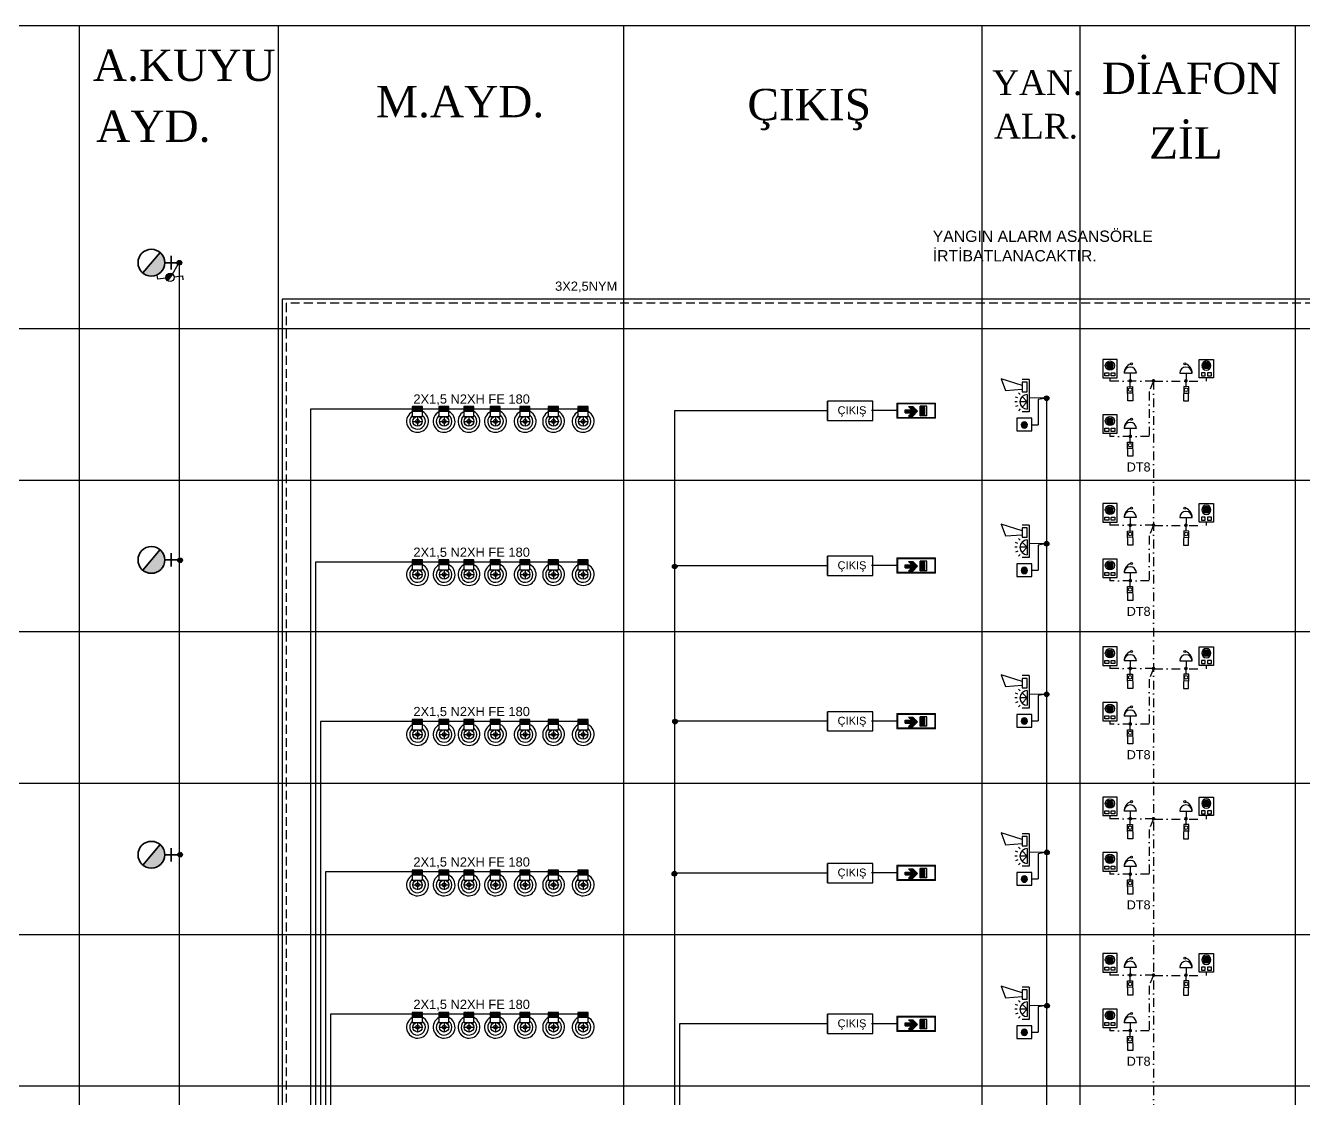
# Model space of a CAD drawing. Header units: millimetres. Extents: x 3395 to 31170, y 2853 to 7104.
# Drawn here: x 21817 to 23664, y 5553 to 7104 of the extents above; entities that cross this region are included whole.
import ezdxf

# ---------------------------------------------------------------- set-up
doc = ezdxf.new("R2010")
doc.units = ezdxf.units.MM
for name, pattern in [('CONTINOUS', [0]), ('DASHDOT', [25.4, 12.7, -6.35, 0, -6.35]), ('DASHED', [19.05, 12.7, -6.35])]:
    doc.linetypes.add(name, pattern=pattern)
for name, color, linetype, lineweight in [('A-FR-DIRECTION', 2, 'Continuous', 30), ('deha_elk armatür', 51, 'Continuous', 35), ('e_cable_cctv', 3, 'CONTINOUS', 30), ('elk035', 3, 'Continuous', 30), ('KAPI', 253, 'Continuous', 20), ('KDmuh-1', 50, 'Continuous', 30)]:
    doc.layers.add(name, color=color, linetype=linetype, lineweight=lineweight)
for name, color, linetype in [('AYD', 10, 'Continuous'), ('Buat', 3, 'Continuous'), ('Diyafon.Zil', 41, 'DASHDOT'), ('Elektrik T.', 4, 'Continuous'), ('IŞIK', 4, 'Continuous'), ('NORMAL', 70, 'Continuous'), ('SEMBOLLER', 7, 'Continuous'), ('topraklama', 3, 'DASHED'), ('Yan.Korna', 95, 'Continuous'), ('YazılarY.', 7, 'Continuous'), ('ÇıkışTabela', 3, 'Continuous')]:
    doc.layers.add(name, color=color, linetype=linetype)
doc.layers.add('Tablo', color=7, linetype='Continuous', true_color=0xff7f7f)
doc.styles.add('MEKAN', font='times.ttf')
doc.styles.add('TXTX', font='arial.ttf')

# ---------------------------------------------------------------- blocks, each defined once
blk = doc.blocks.new('KAAC')
at = {"layer": 'SEMBOLLER', "color": 9}
for p, q in [((-0.078, 0.322), (0.078, 0.322)), ((-0.071, 0.338), (0.071, 0.338)), ((-0.059, 0.354), (0.059, 0.354)), ((-0.039, 0.37), (0.039, 0.37)), ((-0.081, 0.306), (0.081, 0.306)), ((-0.081, 0.29), (0.081, 0.29)), ((-0.078, 0.274), (0.078, 0.274)), ((-0.071, 0.258), (0.071, 0.258)), ((-0.059, 0.242), (0.059, 0.242)), ((-0.039, 0.226), (0.039, 0.226))]:
    blk.add_line(p, q, dxfattribs=at)
at = {"layer": 'SEMBOLLER', "color": 4}
blk.add_lwpolyline([(-0.175, 0.45), (-0.175, 0), (0.175, 0), (0.175, 0.45)], close=True, dxfattribs=at)
at = {"layer": 'SEMBOLLER', "color": 3}
for points in [[(-0.123, 0.045), (-0.123, 0.12), (-0.028, 0.12), (-0.028, 0.045)], [(0.028, 0.045), (0.028, 0.12), (0.123, 0.12), (0.123, 0.045)]]:
    blk.add_lwpolyline(points, close=True, dxfattribs=at)
at = {"layer": 'SEMBOLLER', "color": 2}
blk.add_circle((0, 0.298), 0.112, dxfattribs=at)
at = {"layer": 'SEMBOLLER', "color": 9}
for start, end in [(150.6713, 162.9089), (118.155, 136.7056), (43.2944, 61.845), (17.0911, 29.3287), (174.3781, 185.6219), (197.0911, 209.3287), (223.2944, 241.845), (298.155, 316.7056), (330.6713, 342.9089), (354.3781, 5.6219)]:
    blk.add_arc((0, 0.298), 0.0817, start, end, dxfattribs=at)
blk = doc.blocks.new('ISIKLIALARMSIRENI')
for p, q in [((0, -322), (0, 322)), ((0, 322), (139, 322)), ((40, -26), (40, 268)), ((183, 263), (217, 298)), ((40, 121), (144, 225)), ((40, 121), (144, 17)), ((40, 121), (187, 121)), ((226, 198), (271, 216)), ((226, 44), (271, 25)), ((242, 121), (290, 121)), ((144, -80), (40, -80)), ((40, -80), (40, -268)), ((144, -268), (144, -80)), ((472, -105), (144, -130)), ((144, -206), (558, -340)), ((183, -22), (217, -56)), ((558, -340), (472, -105)), ((0, -322), (139, -322)), ((40, -268), (144, -268))]:
    blk.add_line(p, q)
blk.add_arc((40, 121), 147, 270, 90)
blk = doc.blocks.new('B')
at = {"layer": 'elk035'}
blk.add_hatch(color=256, dxfattribs=at).paths.add_polyline_path([(2.5, 0, 1), (-2.5, 0, 1)])
blk.add_circle((0, 0), 2.5, dxfattribs=at)
blk = doc.blocks.new('E-25')
at = {"layer": 'deha_elk armatür', "lineweight": 35}
blk.add_hatch(color=256, dxfattribs=at).paths.add_polyline_path([(-12.3, -10.3, 0.700134), (16, 0, 0.176378), (12.3, 10.3)])
for p, q in [((12.3, 10.3), (-12.3, -10.3)), ((8, -23.7), (-8, -23.7)), ((0, -16), (0, -33.3)), ((0, -23.7), (8, -23.7))]:
    blk.add_line(p, q, dxfattribs=at)
blk.add_circle((0, 0), 16, dxfattribs=at)
blk = doc.blocks.new('B2')
at = {"layer": 'KDmuh-1'}
blk.add_hatch(color=256, dxfattribs=at).paths.add_polyline_path([(-5, 0, 1), (5, 0, 1)])
blk.add_circle((0, 0), 5, dxfattribs=at)
blk = doc.blocks.new('*U29')
blk.add_hatch(color=256).paths.add_polyline_path([(0, 5, 0.414214), (-5, 0, 0.414214), (0, -5)])
at = {"color": 1}
blk.add_line((0, 5), (-1.9, 18.5), dxfattribs=at)
for p, q in [((0, 5), (0, -5)), ((3.5, 3.5), (10.6, 10.6)), ((10.6, 10.6), (14.1, 7.1)), ((-10.6, -10.6), (-14.1, -7.1)), ((-3.5, -3.6), (-10.6, -10.6))]:
    blk.add_line(p, q)
blk.add_circle((0, 0), 5)
blk = doc.blocks.new('YÖNLENDİRME-10')
at = {"layer": 'A-FR-DIRECTION'}
blk.add_hatch(color=255, dxfattribs=at).paths.add_polyline_path([(75379.7, 29900.3), (75369.7, 29910.4), (75380, 29920.6), (75389.1, 29920.6), (75381.9, 29913.5), (75395.7, 29913.5), (75395.7, 29907.3), (75381.7, 29907.3), (75388.7, 29900.3)])
at = {"layer": 'e_cable_cctv'}
h = blk.add_hatch(color=0, dxfattribs=at)
h.dxf.hatch_style = 1
h.paths.add_polyline_path([(75364.1, 29919.9), (75353.7, 29917.6), (75353.7, 29902.1), (75364.1, 29899.6)])
at = {"layer": 'A-FR-DIRECTION', "color": 255, "lineweight": 0}
for p, q in [((75331.1, 29892.7), (75331.1, 29925.2)), ((75331.1, 29925.2), (75413.8, 29925.2)), ((75333, 29894.6), (75333, 29923.3)), ((75333, 29923.3), (75411.9, 29923.3)), ((75411.9, 29923.3), (75411.9, 29894.6)), ((75413.8, 29925.2), (75413.8, 29892.7)), ((75413.8, 29892.7), (75331.1, 29892.7)), ((75411.9, 29894.6), (75333, 29894.6))]:
    blk.add_line(p, q, dxfattribs=at)
at = {"layer": 'A-FR-DIRECTION', "color": 255}
for p, q in [((75349.6, 29919.9), (75349.6, 29899.6)), ((75349.6, 29919.9), (75364.1, 29919.9)), ((75364.1, 29919.9), (75364.1, 29899.6)), ((75364.1, 29919.9), (75364.1, 29899.6)), ((75369.7, 29910.4), (75380, 29920.6)), ((75389.1, 29920.6), (75380, 29920.6)), ((75381.9, 29913.5), (75389.1, 29920.6)), ((75395.7, 29913.5), (75381.9, 29913.5)), ((75395.7, 29913.5), (75395.7, 29907.3)), ((75349.6, 29899.6), (75364.1, 29899.6)), ((75379.7, 29900.3), (75369.7, 29910.4)), ((75388.7, 29900.3), (75379.7, 29900.3)), ((75395.7, 29907.3), (75381.7, 29907.3)), ((75388.7, 29900.3), (75381.7, 29907.3))]:
    blk.add_line(p, q, dxfattribs=at)
blk.add_lwpolyline([(75364.1, 29919.9), (75353.7, 29917.6), (75353.7, 29902.1), (75364.1, 29899.6)], dxfattribs=at)

msp = doc.modelspace()

# ---------------------------------------------------------------- hatches: boundary and pattern name
at = {"layer": 'YazılarY.'}
for points in [[(22390.5, 6553.1), (22390.5, 6545.8), (22375.9, 6545.8), (22375.9, 6553.1)], [(22428.8, 6553.1), (22428.8, 6545.8), (22414.3, 6545.8), (22414.3, 6553.1)], [(22464.8, 6553.1), (22464.8, 6545.8), (22450.3, 6545.8), (22450.3, 6553.1)], [(22503.2, 6553.1), (22503.2, 6545.8), (22488.7, 6545.8), (22488.7, 6553.1)], [(22546.1, 6553.1), (22546.1, 6545.8), (22531.5, 6545.8), (22531.5, 6553.1)], [(22587.1, 6553.1), (22587.1, 6545.8), (22572.6, 6545.8), (22572.6, 6553.1)], [(22630, 6553.1), (22630, 6545.8), (22615.4, 6545.8), (22615.4, 6553.1)], [(22390.5, 6331.7), (22390.5, 6324.4), (22375.9, 6324.4), (22375.9, 6331.7)], [(22428.8, 6331.7), (22428.8, 6324.4), (22414.3, 6324.4), (22414.3, 6331.7)], [(22464.8, 6331.7), (22464.8, 6324.4), (22450.3, 6324.4), (22450.3, 6331.7)], [(22503.2, 6331.7), (22503.2, 6324.4), (22488.7, 6324.4), (22488.7, 6331.7)], [(22546.1, 6331.7), (22546.1, 6324.4), (22531.5, 6324.4), (22531.5, 6331.7)], [(22587.1, 6331.7), (22587.1, 6324.4), (22572.6, 6324.4), (22572.6, 6331.7)], [(22630, 6331.7), (22630, 6324.4), (22615.4, 6324.4), (22615.4, 6331.7)], [(22390.5, 6100.5), (22390.5, 6093.3), (22375.9, 6093.3), (22375.9, 6100.5)], [(22428.8, 6100.5), (22428.8, 6093.3), (22414.3, 6093.3), (22414.3, 6100.5)], [(22464.8, 6100.5), (22464.8, 6093.3), (22450.3, 6093.3), (22450.3, 6100.5)], [(22503.2, 6100.5), (22503.2, 6093.3), (22488.7, 6093.3), (22488.7, 6100.5)], [(22546.1, 6100.5), (22546.1, 6093.3), (22531.5, 6093.3), (22531.5, 6100.5)], [(22587.1, 6100.5), (22587.1, 6093.3), (22572.6, 6093.3), (22572.6, 6100.5)], [(22630, 6100.5), (22630, 6093.3), (22615.4, 6093.3), (22615.4, 6100.5)], [(22390.5, 5883), (22390.5, 5875.8), (22375.9, 5875.8), (22375.9, 5883)], [(22428.8, 5883), (22428.8, 5875.8), (22414.3, 5875.8), (22414.3, 5883)], [(22464.8, 5883), (22464.8, 5875.8), (22450.3, 5875.8), (22450.3, 5883)], [(22503.2, 5883), (22503.2, 5875.8), (22488.7, 5875.8), (22488.7, 5883)], [(22546.1, 5883), (22546.1, 5875.8), (22531.5, 5875.8), (22531.5, 5883)], [(22587.1, 5883), (22587.1, 5875.8), (22572.6, 5875.8), (22572.6, 5883)], [(22630, 5883), (22630, 5875.8), (22615.4, 5875.8), (22615.4, 5883)], [(22390.5, 5677.2), (22390.5, 5669.9), (22375.9, 5669.9), (22375.9, 5677.2)], [(22428.8, 5677.2), (22428.8, 5669.9), (22414.3, 5669.9), (22414.3, 5677.2)], [(22464.8, 5677.2), (22464.8, 5669.9), (22450.3, 5669.9), (22450.3, 5677.2)], [(22503.2, 5677.2), (22503.2, 5669.9), (22488.7, 5669.9), (22488.7, 5677.2)], [(22546.1, 5677.2), (22546.1, 5669.9), (22531.5, 5669.9), (22531.5, 5677.2)], [(22587.1, 5677.2), (22587.1, 5669.9), (22572.6, 5669.9), (22572.6, 5677.2)], [(22630, 5677.2), (22630, 5669.9), (22615.4, 5669.9), (22615.4, 5677.2)]]:
    msp.add_hatch(color=3, dxfattribs=at).paths.add_polyline_path(points)

# ---------------------------------------------------------------- linework, layer by layer
at = {"layer": 'Diyafon.Zil', "linetype": 'ByBlock'}
for p, q in [((23423, 6601.4), (23405.2, 6601.4)), ((23485.7, 6601.4), (23503.5, 6601.4)), ((23423, 6521.2), (23405.2, 6521.2)), ((23423, 6392.7), (23405.2, 6392.7)), ((23485.7, 6392.7), (23503.5, 6392.7)), ((23423, 6312.6), (23405.2, 6312.6)), ((23423, 6185.5), (23405.2, 6185.5)), ((23485.7, 6185.5), (23503.5, 6185.5)), ((23423, 6105.4), (23405.2, 6105.4)), ((23423, 5968.4), (23405.2, 5968.4)), ((23485.7, 5968.4), (23503.5, 5968.4)), ((23423, 5888.2), (23405.2, 5888.2)), ((23423, 5742.3), (23405.2, 5742.3)), ((23485.7, 5742.3), (23503.5, 5742.3)), ((23423, 5662.1), (23405.2, 5662.1))]:
    msp.add_line(p, q, dxfattribs=at)
at = {"layer": 'Diyafon.Zil', "ltscale": 4.5}
for p, q in [((23413.7, 6601.8), (23413.7, 6593)), ((23495, 6601.8), (23495, 6593)), ((23413.7, 6521.6), (23413.7, 6512.8)), ((23413.7, 6393.1), (23413.7, 6384.4)), ((23495, 6393.1), (23495, 6384.4)), ((23413.7, 6313), (23413.7, 6304.2)), ((23413.7, 6185.9), (23413.7, 6177.2)), ((23495, 6185.9), (23495, 6177.2)), ((23413.7, 6105.8), (23413.7, 6097)), ((23413.7, 5968.8), (23413.7, 5960)), ((23495, 5968.8), (23495, 5960)), ((23413.7, 5888.6), (23413.7, 5879.8)), ((23413.7, 5742.7), (23413.7, 5733.9)), ((23495, 5742.7), (23495, 5733.9)), ((23413.7, 5662.5), (23413.7, 5653.7))]:
    msp.add_line(p, q, dxfattribs=at)
at = {"layer": 'Diyafon.Zil'}
for p, q in [((23384.7, 6594.8), (23384.7, 6590)), ((23448.3, 6590), (23384.7, 6590)), ((23447.6, 6590.3), (23441.6, 6574.8)), ((23447.6, 6590.3), (23447.7, 3442.8)), ((23448.2, 6589.8), (23524, 6589.8)), ((23524, 6594.8), (23524, 6589.8)), ((23441.6, 6574.8), (23441.6, 6509.9)), ((23384.7, 6514.7), (23384.7, 6509.9)), ((23441.6, 6509.9), (23384.7, 6509.9)), ((23384.7, 6386.2), (23384.7, 6381.4)), ((23448.3, 6381.4), (23384.7, 6381.4)), ((23447.6, 6381.6), (23441.6, 6366.2)), ((23448.2, 6381.1), (23524, 6381.1)), ((23524, 6386.2), (23524, 6381.1)), ((23441.6, 6366.2), (23441.6, 6301.3)), ((23384.7, 6306.1), (23384.7, 6301.3)), ((23441.6, 6301.3), (23384.7, 6301.3)), ((23384.7, 6179), (23384.7, 6174.2)), ((23448.3, 6174.2), (23384.7, 6174.2)), ((23447.6, 6174.4), (23441.6, 6159)), ((23448.2, 6173.9), (23524, 6173.9)), ((23524, 6179), (23524, 6173.9)), ((23441.6, 6159), (23441.6, 6094.1)), ((23384.7, 6098.9), (23384.7, 6094.1)), ((23441.6, 6094.1), (23384.7, 6094.1)), ((23384.7, 5961.9), (23384.7, 5957)), ((23448.3, 5957), (23384.7, 5957)), ((23447.6, 5957.3), (23441.6, 5941.9)), ((23448.2, 5956.8), (23524, 5956.8)), ((23524, 5961.9), (23524, 5956.8)), ((23441.6, 5941.9), (23441.6, 5876.9)), ((23384.7, 5881.7), (23384.7, 5876.9)), ((23441.6, 5876.9), (23384.7, 5876.9)), ((23384.7, 5735.8), (23384.7, 5730.9)), ((23448.3, 5730.9), (23384.7, 5730.9)), ((23447.6, 5731.2), (23441.6, 5715.8)), ((23448.2, 5730.7), (23524, 5730.7)), ((23524, 5735.8), (23524, 5730.7)), ((23441.6, 5715.8), (23441.6, 5650.8)), ((23384.7, 5655.6), (23384.7, 5650.8)), ((23441.6, 5650.8), (23384.7, 5650.8))]:
    msp.add_line(p, q, dxfattribs=at)
at = {"layer": 'Diyafon.Zil', "ltscale": 4.5}
for points in [[(23413.9, 6581.5), (23413.9, 6589)], [(23494.8, 6581.5), (23494.8, 6589)], [(23413.9, 6501.4), (23413.9, 6508.8)], [(23413.9, 6372.9), (23413.9, 6380.3)], [(23494.8, 6372.9), (23494.8, 6380.3)], [(23413.9, 6292.7), (23413.9, 6300.2)], [(23413.9, 6165.7), (23413.9, 6173.1)], [(23494.8, 6165.7), (23494.8, 6173.1)], [(23413.9, 6085.5), (23413.9, 6093)], [(23413.9, 5948.5), (23413.9, 5956)], [(23494.8, 5948.5), (23494.8, 5956)], [(23413.9, 5868.4), (23413.9, 5875.8)], [(23413.9, 5722.4), (23413.9, 5729.9)], [(23494.8, 5722.4), (23494.8, 5729.9)], [(23413.9, 5642.3), (23413.9, 5649.7)]]:
    msp.add_lwpolyline(points, dxfattribs=at)
at = {"layer": 'Diyafon.Zil', "linetype": 'ByBlock'}
for centre in [(23415.7, 6614.9), (23493, 6614.9), (23415.7, 6534.7), (23415.7, 6406.2), (23493, 6406.2), (23415.7, 6326.1), (23415.7, 6199), (23493, 6199), (23415.7, 6118.9), (23415.7, 5981.9), (23493, 5981.9), (23415.7, 5901.7), (23415.7, 5755.8), (23493, 5755.8), (23415.7, 5675.6)]:
    msp.add_circle(centre, 1.48, dxfattribs=at)
for centre, radius, start, end in [((23419.8, 6601.4), 14.6, 112.6505, 180), ((23488.9, 6601.4), 14.6, 0, 67.3495), ((23414.1, 6601.4), 8.88, 0, 180), ((23494.6, 6601.4), 8.88, 0, 180), ((23419.8, 6521.2), 14.6, 112.6505, 180), ((23414.1, 6521.2), 8.88, 0, 180), ((23419.8, 6392.7), 14.6, 112.6505, 180), ((23414.1, 6392.7), 8.88, 0, 180), ((23494.6, 6392.7), 8.88, 0, 180), ((23488.9, 6392.7), 14.6, 0, 67.3495), ((23419.8, 6312.6), 14.6, 112.6505, 180), ((23414.1, 6312.6), 8.88, 0, 180), ((23419.8, 6185.5), 14.6, 112.6505, 180), ((23414.1, 6185.5), 8.88, 0, 180), ((23494.6, 6185.5), 8.88, 0, 180), ((23488.9, 6185.5), 14.6, 0, 67.3495), ((23419.8, 6105.4), 14.6, 112.6505, 180), ((23414.1, 6105.4), 8.88, 0, 180), ((23419.8, 5968.4), 14.6, 112.6505, 180), ((23414.1, 5968.4), 8.88, 0, 180), ((23494.6, 5968.4), 8.88, 0, 180), ((23488.9, 5968.4), 14.6, 0, 67.3495), ((23419.8, 5888.2), 14.6, 112.6505, 180), ((23414.1, 5888.2), 8.88, 0, 180), ((23419.8, 5742.3), 14.6, 112.6505, 180), ((23414.1, 5742.3), 8.88, 0, 180), ((23494.6, 5742.3), 8.88, 0, 180), ((23488.9, 5742.3), 14.6, 0, 67.3495), ((23419.8, 5662.1), 14.6, 112.6505, 180), ((23414.1, 5662.1), 8.88, 0, 180)]:
    msp.add_arc(centre, radius, start, end, dxfattribs=at)
at = {"layer": 'Elektrik T.', "color": 1}
msp.add_line((22039, 6761.1), (22039, 3226.2), dxfattribs=at)
at = {"layer": 'Elektrik T.', "color": 2}
for p, q in [((22228.7, 6549.5), (22228.7, 3751.3)), ((22622, 6549.5), (22228.7, 6549.5)), ((22236, 6328.1), (22236, 3732.4)), ((22622, 6328.1), (22236, 6328.1)), ((22243.3, 6097.8), (22243.3, 3712)), ((22622, 6097.8), (22243.3, 6097.8)), ((22250.5, 5880.3), (22250.5, 3688.6)), ((22622, 5880.3), (22250.5, 5880.3)), ((22257.8, 5674.5), (22257.8, 3667)), ((22622, 5674.5), (22257.8, 5674.5))]:
    msp.add_line(p, q, dxfattribs=at)
at = {"layer": 'Elektrik T.'}
for points in [[(22187.6, 6708.5), (22187.6, 3773.7), (22150.2, 3773.7)], [(23870.3, 6708.5), (22187.6, 6708.5)]]:
    msp.add_lwpolyline(points, dxfattribs=at)
at = {"layer": 'IŞIK', "const_width": 2.55}
for points in [[(23415.4, 6590.3, -1), (23412.7, 6590.3, -1)], [(23448.9, 6590.3, -1), (23446.3, 6590.3, -1)], [(23493.3, 6590.3, 1), (23495.9, 6590.3, 1)], [(23415.4, 6510.1, -1), (23412.7, 6510.1, -1)], [(23415.4, 6381.6, -1), (23412.7, 6381.6, -1)], [(23448.9, 6381.6, -1), (23446.3, 6381.6, -1)], [(23493.3, 6381.6, 1), (23495.9, 6381.6, 1)], [(23415.4, 6301.5, -1), (23412.7, 6301.5, -1)], [(23415.4, 6174.5, -1), (23412.7, 6174.5, -1)], [(23448.9, 6174.4, -1), (23446.3, 6174.4, -1)], [(23493.3, 6174.5, 1), (23495.9, 6174.5, 1)], [(23415.4, 6094.3, -1), (23412.7, 6094.3, -1)], [(23415.4, 5957.3, -1), (23412.7, 5957.3, -1)], [(23448.9, 5957.3, -1), (23446.3, 5957.3, -1)], [(23493.3, 5957.3, 1), (23495.9, 5957.3, 1)], [(23415.4, 5877.1, -1), (23412.7, 5877.1, -1)], [(23415.4, 5731.2, -1), (23412.7, 5731.2, -1)], [(23448.9, 5731.2, -1), (23446.3, 5731.2, -1)], [(23493.3, 5731.2, 1), (23495.9, 5731.2, 1)], [(23415.4, 5651, -1), (23412.7, 5651, -1)]]:
    msp.add_lwpolyline(points, format="xyb", close=True, dxfattribs=at)
at = {"layer": 'SEMBOLLER', "color": 4, "linetype": 'Continuous'}
for p, q in [((23410, 6581.8), (23417.4, 6581.9)), ((23410.4, 6561.3), (23410, 6581.8)), ((23417.4, 6581.9), (23417.8, 6561.4)), ((23491.3, 6581.9), (23490.9, 6561.4)), ((23498.7, 6581.8), (23491.3, 6581.9)), ((23498.3, 6561.3), (23498.7, 6581.8)), ((23417.6, 6572.7), (23410.2, 6572.6)), ((23417.8, 6561.4), (23410.4, 6561.3)), ((23490.9, 6561.4), (23498.3, 6561.3)), ((23491.1, 6572.7), (23498.5, 6572.6)), ((23410, 6501.7), (23417.4, 6501.8)), ((23410.4, 6481.2), (23410, 6501.7)), ((23417.6, 6492.6), (23410.2, 6492.4)), ((23417.4, 6501.8), (23417.8, 6481.3)), ((23417.8, 6481.3), (23410.4, 6481.2)), ((23410, 6373.2), (23417.4, 6373.3)), ((23410.4, 6352.7), (23410, 6373.2)), ((23417.6, 6364.1), (23410.2, 6363.9)), ((23417.4, 6373.3), (23417.8, 6352.8)), ((23491.3, 6373.3), (23490.9, 6352.8)), ((23491.1, 6364.1), (23498.5, 6363.9)), ((23498.7, 6373.2), (23491.3, 6373.3)), ((23498.3, 6352.7), (23498.7, 6373.2)), ((23417.8, 6352.8), (23410.4, 6352.7)), ((23490.9, 6352.8), (23498.3, 6352.7)), ((23410, 6293.1), (23417.4, 6293.2)), ((23410.4, 6272.5), (23410, 6293.1)), ((23417.6, 6283.9), (23410.2, 6283.8)), ((23417.4, 6293.2), (23417.8, 6272.7)), ((23417.8, 6272.7), (23410.4, 6272.5)), ((23410, 6166), (23417.4, 6166.1)), ((23410.4, 6145.5), (23410, 6166)), ((23417.6, 6156.9), (23410.2, 6156.8)), ((23417.4, 6166.1), (23417.8, 6145.6)), ((23491.3, 6166.1), (23490.9, 6145.6)), ((23491.1, 6156.9), (23498.5, 6156.8)), ((23498.7, 6166), (23491.3, 6166.1)), ((23498.3, 6145.5), (23498.7, 6166)), ((23417.8, 6145.6), (23410.4, 6145.5)), ((23490.9, 6145.6), (23498.3, 6145.5)), ((23410, 6085.9), (23417.4, 6086)), ((23410.4, 6065.3), (23410, 6085.9)), ((23417.4, 6086), (23417.8, 6065.5)), ((23417.6, 6076.7), (23410.2, 6076.6)), ((23417.8, 6065.5), (23410.4, 6065.3)), ((23410, 5948.8), (23417.4, 5948.9)), ((23410.4, 5928.3), (23410, 5948.8)), ((23417.6, 5939.7), (23410.2, 5939.6)), ((23417.4, 5948.9), (23417.8, 5928.4)), ((23491.3, 5948.9), (23490.9, 5928.4)), ((23491.1, 5939.7), (23498.5, 5939.6)), ((23498.7, 5948.8), (23491.3, 5948.9)), ((23498.3, 5928.3), (23498.7, 5948.8)), ((23417.8, 5928.4), (23410.4, 5928.3)), ((23490.9, 5928.4), (23498.3, 5928.3)), ((23410, 5868.7), (23417.4, 5868.8)), ((23410.4, 5848.2), (23410, 5868.7)), ((23417.6, 5859.6), (23410.2, 5859.4)), ((23417.4, 5868.8), (23417.8, 5848.3)), ((23417.8, 5848.3), (23410.4, 5848.2)), ((23410, 5722.7), (23417.4, 5722.9)), ((23410.4, 5702.2), (23410, 5722.7)), ((23417.6, 5713.6), (23410.2, 5713.5)), ((23417.4, 5722.9), (23417.8, 5702.3)), ((23491.3, 5722.9), (23490.9, 5702.3)), ((23491.1, 5713.6), (23498.5, 5713.5)), ((23498.7, 5722.7), (23491.3, 5722.9)), ((23498.3, 5702.2), (23498.7, 5722.7)), ((23417.8, 5702.3), (23410.4, 5702.2)), ((23490.9, 5702.3), (23498.3, 5702.2)), ((23410, 5642.6), (23417.4, 5642.7)), ((23410.4, 5622.1), (23410, 5642.6)), ((23417.4, 5642.7), (23417.8, 5622.2)), ((23417.6, 5633.5), (23410.2, 5633.3)), ((23417.8, 5622.2), (23410.4, 5622.1))]:
    msp.add_line(p, q, dxfattribs=at)
for centre in [(23413.8, 6577.4), (23494.9, 6577.4), (23413.8, 6497.3), (23413.8, 6368.8), (23494.9, 6368.8), (23413.8, 6288.6), (23413.8, 6161.6), (23494.9, 6161.6), (23413.8, 6081.4), (23413.8, 5944.4), (23494.9, 5944.4), (23413.8, 5864.3), (23413.8, 5718.3), (23494.9, 5718.3), (23413.8, 5638.2)]:
    msp.add_circle(centre, 2.59, dxfattribs=at)
at = {"layer": 'Tablo', "linetype": 'ByBlock'}
for p, q in [((17488.7, 7103.9), (25631.8, 7103.9)), ((21894.3, 7103.9), (21894.3, 3979.8)), ((22182.2, 7103.9), (22182.2, 3979.8)), ((23652.7, 7103.9), (23652.7, 3979.2)), ((17488.7, 6665.9), (25631.8, 6665.9)), ((17488.7, 6446.9), (25631.8, 6446.9)), ((17488.7, 6227.9), (25631.8, 6227.9)), ((17488.7, 6008.9), (25631.8, 6008.9)), ((17488.7, 5789.9), (25631.8, 5789.9)), ((17488.7, 5570.9), (25631.8, 5570.9))]:
    msp.add_line(p, q, dxfattribs=at)
at = {"layer": 'Tablo', "color": 11, "true_color": 0xff8088}
for points in [[(22681.3, 7103.9), (22681.3, 3979.8)], [(23200.1, 3979.8), (23200.1, 7103.9)], [(23341.5, 3979.8), (23341.5, 7103.9)]]:
    msp.add_lwpolyline(points, dxfattribs=at)
at = {"layer": 'topraklama', "linetype": 'DASHED', "lineweight": 25}
for points in [[(22193.7, 6702.5), (22193.7, 3766.5), (22150.2, 3766.5)], [(23870.3, 6702.5), (22193.7, 6702.5)]]:
    msp.add_lwpolyline(points, dxfattribs=at)
at = {"layer": 'Yan.Korna', "color": 95}
for p, q in [((23267.6, 6566), (23293.1, 6565.5)), ((23293.1, 6565.3), (23280.9, 6563.2)), ((23280.9, 6563.2), (23280.9, 6526.9)), ((23293.1, 6568.6), (23293.1, 3480.2)), ((23271.7, 6526.9), (23280.9, 6526.9)), ((23267.6, 6355.6), (23293.1, 6355.2)), ((23293.1, 6355), (23280.9, 6352.9)), ((23280.9, 6352.9), (23280.9, 6316.6)), ((23271.7, 6316.6), (23280.9, 6316.6)), ((23267.6, 6138), (23293.1, 6137.5)), ((23293.1, 6137.3), (23280.9, 6135.2)), ((23280.9, 6135.2), (23280.9, 6098.9)), ((23271.7, 6098.9), (23280.9, 6098.9)), ((23267.6, 5909.4), (23293.1, 5908.9)), ((23293.1, 5908.7), (23280.9, 5906.7)), ((23280.9, 5906.7), (23280.9, 5870.4)), ((23271.7, 5870.4), (23280.9, 5870.4)), ((23267.6, 5687.8), (23293.1, 5687.4)), ((23293.1, 5687.2), (23280.9, 5685.1)), ((23280.9, 5685.1), (23280.9, 5648.8)), ((23271.7, 5648.8), (23280.9, 5648.8))]:
    msp.add_line(p, q, dxfattribs=at)
at = {"layer": 'YazılarY.', "color": 3}
for p, q in [((22375.9, 6553.1), (22375.9, 6538.6)), ((22390.5, 6553.1), (22375.9, 6553.1)), ((22390.5, 6545.8), (22375.9, 6545.8)), ((22390.5, 6538.6), (22390.5, 6553.1)), ((22414.3, 6553.1), (22414.3, 6538.6)), ((22428.8, 6553.1), (22414.3, 6553.1)), ((22428.8, 6545.8), (22414.3, 6545.8)), ((22428.8, 6538.6), (22428.8, 6553.1)), ((22450.3, 6553.1), (22450.3, 6538.6)), ((22464.8, 6553.1), (22450.3, 6553.1)), ((22464.8, 6545.8), (22450.3, 6545.8)), ((22464.8, 6538.6), (22464.8, 6553.1)), ((22488.7, 6553.1), (22488.7, 6538.6)), ((22503.2, 6553.1), (22488.7, 6553.1)), ((22503.2, 6545.8), (22488.7, 6545.8)), ((22503.2, 6538.6), (22503.2, 6553.1)), ((22531.5, 6553.1), (22531.5, 6538.6)), ((22546.1, 6553.1), (22531.5, 6553.1)), ((22546.1, 6545.8), (22531.5, 6545.8)), ((22546.1, 6538.6), (22546.1, 6553.1)), ((22572.6, 6553.1), (22572.6, 6538.6)), ((22587.1, 6553.1), (22572.6, 6553.1)), ((22587.1, 6545.8), (22572.6, 6545.8)), ((22587.1, 6538.6), (22587.1, 6553.1)), ((22615.4, 6553.1), (22615.4, 6538.6)), ((22630, 6553.1), (22615.4, 6553.1)), ((22630, 6545.8), (22615.4, 6545.8)), ((22630, 6538.6), (22630, 6553.1)), ((22375.9, 6538.6), (22390.5, 6538.6)), ((22376.6, 6531.7), (22390.4, 6531.7)), ((22383.5, 6538.5), (22383.5, 6524.8)), ((22414.3, 6538.6), (22428.8, 6538.6)), ((22415, 6531.7), (22428.8, 6531.7)), ((22421.9, 6538.5), (22421.9, 6524.8)), ((22450.3, 6538.6), (22464.8, 6538.6)), ((22451, 6531.7), (22464.8, 6531.7)), ((22457.9, 6538.5), (22457.9, 6524.8)), ((22488.7, 6538.6), (22503.2, 6538.6)), ((22489.4, 6531.7), (22503.1, 6531.7)), ((22496.3, 6538.5), (22496.3, 6524.8)), ((22531.5, 6538.6), (22546.1, 6538.6)), ((22532.2, 6531.7), (22546, 6531.7)), ((22539.1, 6538.5), (22539.1, 6524.8)), ((22572.6, 6538.6), (22587.1, 6538.6)), ((22573.3, 6531.7), (22587, 6531.7)), ((22580.2, 6538.5), (22580.2, 6524.8)), ((22615.4, 6538.6), (22630, 6538.6)), ((22616.1, 6531.7), (22629.9, 6531.7)), ((22623, 6538.5), (22623, 6524.8)), ((22375.9, 6331.7), (22375.9, 6317.2)), ((22390.5, 6331.7), (22375.9, 6331.7)), ((22390.5, 6324.4), (22375.9, 6324.4)), ((22390.5, 6317.2), (22390.5, 6331.7)), ((22414.3, 6331.7), (22414.3, 6317.2)), ((22428.8, 6331.7), (22414.3, 6331.7)), ((22428.8, 6324.4), (22414.3, 6324.4)), ((22428.8, 6317.2), (22428.8, 6331.7)), ((22450.3, 6331.7), (22450.3, 6317.2)), ((22464.8, 6331.7), (22450.3, 6331.7)), ((22464.8, 6324.4), (22450.3, 6324.4)), ((22464.8, 6317.2), (22464.8, 6331.7)), ((22488.7, 6331.7), (22488.7, 6317.2)), ((22503.2, 6331.7), (22488.7, 6331.7)), ((22503.2, 6324.4), (22488.7, 6324.4)), ((22503.2, 6317.2), (22503.2, 6331.7)), ((22531.5, 6331.7), (22531.5, 6317.2)), ((22546.1, 6331.7), (22531.5, 6331.7)), ((22546.1, 6324.4), (22531.5, 6324.4)), ((22546.1, 6317.2), (22546.1, 6331.7)), ((22572.6, 6331.7), (22572.6, 6317.2)), ((22587.1, 6331.7), (22572.6, 6331.7)), ((22587.1, 6324.4), (22572.6, 6324.4)), ((22587.1, 6317.2), (22587.1, 6331.7)), ((22615.4, 6331.7), (22615.4, 6317.2)), ((22630, 6331.7), (22615.4, 6331.7)), ((22630, 6324.4), (22615.4, 6324.4)), ((22630, 6317.2), (22630, 6331.7)), ((22375.9, 6317.2), (22390.5, 6317.2)), ((22376.6, 6310.3), (22390.4, 6310.3)), ((22383.5, 6317.1), (22383.5, 6303.4)), ((22414.3, 6317.2), (22428.8, 6317.2)), ((22415, 6310.3), (22428.8, 6310.3)), ((22421.9, 6317.1), (22421.9, 6303.4)), ((22450.3, 6317.2), (22464.8, 6317.2)), ((22451, 6310.3), (22464.8, 6310.3)), ((22457.9, 6317.1), (22457.9, 6303.4)), ((22488.7, 6317.2), (22503.2, 6317.2)), ((22489.4, 6310.3), (22503.1, 6310.3)), ((22496.3, 6317.1), (22496.3, 6303.4)), ((22531.5, 6317.2), (22546.1, 6317.2)), ((22532.2, 6310.3), (22546, 6310.3)), ((22539.1, 6317.1), (22539.1, 6303.4)), ((22572.6, 6317.2), (22587.1, 6317.2)), ((22573.3, 6310.3), (22587, 6310.3)), ((22580.2, 6317.1), (22580.2, 6303.4)), ((22615.4, 6317.2), (22630, 6317.2)), ((22616.1, 6310.3), (22629.9, 6310.3)), ((22623, 6317.1), (22623, 6303.4)), ((22375.9, 6100.5), (22375.9, 6086)), ((22390.5, 6100.5), (22375.9, 6100.5)), ((22390.5, 6086), (22390.5, 6100.5)), ((22414.3, 6100.5), (22414.3, 6086)), ((22428.8, 6100.5), (22414.3, 6100.5)), ((22428.8, 6086), (22428.8, 6100.5)), ((22450.3, 6100.5), (22450.3, 6086)), ((22464.8, 6100.5), (22450.3, 6100.5)), ((22464.8, 6086), (22464.8, 6100.5)), ((22488.7, 6100.5), (22488.7, 6086)), ((22503.2, 6100.5), (22488.7, 6100.5)), ((22503.2, 6086), (22503.2, 6100.5)), ((22531.5, 6100.5), (22531.5, 6086)), ((22546.1, 6100.5), (22531.5, 6100.5)), ((22546.1, 6086), (22546.1, 6100.5)), ((22572.6, 6100.5), (22572.6, 6086)), ((22587.1, 6100.5), (22572.6, 6100.5)), ((22587.1, 6086), (22587.1, 6100.5)), ((22615.4, 6100.5), (22615.4, 6086)), ((22630, 6100.5), (22615.4, 6100.5)), ((22630, 6086), (22630, 6100.5)), ((22390.5, 6093.3), (22375.9, 6093.3)), ((22375.9, 6086), (22390.5, 6086)), ((22376.6, 6079.1), (22390.4, 6079.1)), ((22383.5, 6086), (22383.5, 6072.2)), ((22428.8, 6093.3), (22414.3, 6093.3)), ((22414.3, 6086), (22428.8, 6086)), ((22415, 6079.1), (22428.8, 6079.1)), ((22421.9, 6086), (22421.9, 6072.2)), ((22464.8, 6093.3), (22450.3, 6093.3)), ((22450.3, 6086), (22464.8, 6086)), ((22451, 6079.1), (22464.8, 6079.1)), ((22457.9, 6086), (22457.9, 6072.2)), ((22503.2, 6093.3), (22488.7, 6093.3)), ((22488.7, 6086), (22503.2, 6086)), ((22489.4, 6079.1), (22503.1, 6079.1)), ((22496.3, 6086), (22496.3, 6072.2)), ((22546.1, 6093.3), (22531.5, 6093.3)), ((22531.5, 6086), (22546.1, 6086)), ((22532.2, 6079.1), (22546, 6079.1)), ((22539.1, 6086), (22539.1, 6072.2)), ((22587.1, 6093.3), (22572.6, 6093.3)), ((22572.6, 6086), (22587.1, 6086)), ((22573.3, 6079.1), (22587, 6079.1)), ((22580.2, 6086), (22580.2, 6072.2)), ((22630, 6093.3), (22615.4, 6093.3)), ((22615.4, 6086), (22630, 6086)), ((22616.1, 6079.1), (22629.9, 6079.1)), ((22623, 6086), (22623, 6072.2)), ((22375.9, 5883), (22375.9, 5868.5)), ((22390.5, 5883), (22375.9, 5883)), ((22390.5, 5875.8), (22375.9, 5875.8)), ((22390.5, 5868.5), (22390.5, 5883)), ((22414.3, 5883), (22414.3, 5868.5)), ((22428.8, 5883), (22414.3, 5883)), ((22428.8, 5875.8), (22414.3, 5875.8)), ((22428.8, 5868.5), (22428.8, 5883)), ((22450.3, 5883), (22450.3, 5868.5)), ((22464.8, 5883), (22450.3, 5883)), ((22464.8, 5875.8), (22450.3, 5875.8)), ((22464.8, 5868.5), (22464.8, 5883)), ((22488.7, 5883), (22488.7, 5868.5)), ((22503.2, 5883), (22488.7, 5883)), ((22503.2, 5875.8), (22488.7, 5875.8)), ((22503.2, 5868.5), (22503.2, 5883)), ((22531.5, 5883), (22531.5, 5868.5)), ((22546.1, 5883), (22531.5, 5883)), ((22546.1, 5875.8), (22531.5, 5875.8)), ((22546.1, 5868.5), (22546.1, 5883)), ((22572.6, 5883), (22572.6, 5868.5)), ((22587.1, 5883), (22572.6, 5883)), ((22587.1, 5875.8), (22572.6, 5875.8)), ((22587.1, 5868.5), (22587.1, 5883)), ((22615.4, 5883), (22615.4, 5868.5)), ((22630, 5883), (22615.4, 5883)), ((22630, 5875.8), (22615.4, 5875.8)), ((22630, 5868.5), (22630, 5883)), ((22375.9, 5868.5), (22390.5, 5868.5)), ((22376.6, 5861.6), (22390.4, 5861.6)), ((22383.5, 5868.5), (22383.5, 5854.7)), ((22414.3, 5868.5), (22428.8, 5868.5)), ((22415, 5861.6), (22428.8, 5861.6)), ((22421.9, 5868.5), (22421.9, 5854.7)), ((22450.3, 5868.5), (22464.8, 5868.5)), ((22451, 5861.6), (22464.8, 5861.6)), ((22457.9, 5868.5), (22457.9, 5854.7)), ((22488.7, 5868.5), (22503.2, 5868.5)), ((22489.4, 5861.6), (22503.1, 5861.6)), ((22496.3, 5868.5), (22496.3, 5854.7)), ((22531.5, 5868.5), (22546.1, 5868.5)), ((22532.2, 5861.6), (22546, 5861.6)), ((22539.1, 5868.5), (22539.1, 5854.7)), ((22572.6, 5868.5), (22587.1, 5868.5)), ((22573.3, 5861.6), (22587, 5861.6)), ((22580.2, 5868.5), (22580.2, 5854.7)), ((22615.4, 5868.5), (22630, 5868.5)), ((22616.1, 5861.6), (22629.9, 5861.6)), ((22623, 5868.5), (22623, 5854.7)), ((22375.9, 5677.2), (22375.9, 5662.7)), ((22390.5, 5677.2), (22375.9, 5677.2)), ((22390.5, 5662.7), (22390.5, 5677.2)), ((22414.3, 5677.2), (22414.3, 5662.7)), ((22428.8, 5677.2), (22414.3, 5677.2)), ((22428.8, 5662.7), (22428.8, 5677.2)), ((22450.3, 5677.2), (22450.3, 5662.7)), ((22464.8, 5677.2), (22450.3, 5677.2)), ((22464.8, 5662.7), (22464.8, 5677.2)), ((22488.7, 5677.2), (22488.7, 5662.7)), ((22503.2, 5677.2), (22488.7, 5677.2)), ((22503.2, 5662.7), (22503.2, 5677.2)), ((22531.5, 5677.2), (22531.5, 5662.7)), ((22546.1, 5677.2), (22531.5, 5677.2)), ((22546.1, 5662.7), (22546.1, 5677.2)), ((22572.6, 5677.2), (22572.6, 5662.7)), ((22587.1, 5677.2), (22572.6, 5677.2)), ((22587.1, 5662.7), (22587.1, 5677.2)), ((22615.4, 5677.2), (22615.4, 5662.7)), ((22630, 5677.2), (22615.4, 5677.2)), ((22630, 5662.7), (22630, 5677.2)), ((22390.5, 5669.9), (22375.9, 5669.9)), ((22375.9, 5662.7), (22390.5, 5662.7)), ((22376.6, 5655.8), (22390.4, 5655.8)), ((22383.5, 5662.7), (22383.5, 5648.9)), ((22428.8, 5669.9), (22414.3, 5669.9)), ((22414.3, 5662.7), (22428.8, 5662.7)), ((22415, 5655.8), (22428.8, 5655.8)), ((22421.9, 5662.7), (22421.9, 5648.9)), ((22464.8, 5669.9), (22450.3, 5669.9)), ((22450.3, 5662.7), (22464.8, 5662.7)), ((22451, 5655.8), (22464.8, 5655.8)), ((22457.9, 5662.7), (22457.9, 5648.9)), ((22503.2, 5669.9), (22488.7, 5669.9)), ((22488.7, 5662.7), (22503.2, 5662.7)), ((22489.4, 5655.8), (22503.1, 5655.8)), ((22496.3, 5662.7), (22496.3, 5648.9)), ((22546.1, 5669.9), (22531.5, 5669.9)), ((22531.5, 5662.7), (22546.1, 5662.7)), ((22532.2, 5655.8), (22546, 5655.8)), ((22539.1, 5662.7), (22539.1, 5648.9)), ((22587.1, 5669.9), (22572.6, 5669.9)), ((22572.6, 5662.7), (22587.1, 5662.7)), ((22573.3, 5655.8), (22587, 5655.8)), ((22580.2, 5662.7), (22580.2, 5648.9)), ((22630, 5669.9), (22615.4, 5669.9)), ((22615.4, 5662.7), (22630, 5662.7)), ((22616.1, 5655.8), (22629.9, 5655.8)), ((22623, 5662.7), (22623, 5648.9))]:
    msp.add_line(p, q, dxfattribs=at)
at = {"layer": 'YazılarY.'}
for points in [[(23250, 6517.8), (23271.7, 6517.8), (23271.7, 6536.1), (23250, 6536.1)], [(23250, 6307.4), (23271.7, 6307.4), (23271.7, 6325.8), (23250, 6325.8)], [(23250, 6089.7), (23271.7, 6089.7), (23271.7, 6108.1), (23250, 6108.1)], [(23250, 5861.2), (23271.7, 5861.2), (23271.7, 5879.5), (23250, 5879.5)], [(23250, 5639.6), (23271.7, 5639.6), (23271.7, 5658), (23250, 5658)]]:
    msp.add_lwpolyline(points, close=True, dxfattribs=at)
at = {"layer": 'YazılarY.', "color": 3}
for centre, radius in [((22383.5, 6531.7), 6.88), ((22383.5, 6531.7), 2.72), ((22421.9, 6531.7), 6.88), ((22421.9, 6531.7), 2.72), ((22457.9, 6531.7), 6.88), ((22457.9, 6531.7), 2.72), ((22496.3, 6531.7), 6.88), ((22496.3, 6531.7), 2.72), ((22539.1, 6531.7), 6.88), ((22539.1, 6531.7), 2.72), ((22580.2, 6531.7), 6.88), ((22580.2, 6531.7), 2.72), ((22623, 6531.7), 6.88), ((22623, 6531.7), 2.72), ((22383.5, 6310.3), 6.88), ((22383.5, 6310.3), 2.72), ((22421.9, 6310.3), 6.88), ((22421.9, 6310.3), 2.72), ((22457.9, 6310.3), 6.88), ((22457.9, 6310.3), 2.72), ((22496.3, 6310.3), 6.88), ((22496.3, 6310.3), 2.72), ((22539.1, 6310.3), 6.88), ((22539.1, 6310.3), 2.72), ((22580.2, 6310.3), 6.88), ((22580.2, 6310.3), 2.72), ((22623, 6310.3), 6.88), ((22623, 6310.3), 2.72), ((22383.5, 6079.1), 6.88), ((22383.5, 6079.1), 2.72), ((22421.9, 6079.1), 6.88), ((22421.9, 6079.1), 2.72), ((22457.9, 6079.1), 6.88), ((22457.9, 6079.1), 2.72), ((22496.3, 6079.1), 6.88), ((22496.3, 6079.1), 2.72), ((22539.1, 6079.1), 6.88), ((22539.1, 6079.1), 2.72), ((22580.2, 6079.1), 6.88), ((22580.2, 6079.1), 2.72), ((22623, 6079.1), 6.88), ((22623, 6079.1), 2.72), ((22383.5, 5861.6), 6.88), ((22383.5, 5861.6), 2.72), ((22421.9, 5861.6), 6.88), ((22421.9, 5861.6), 2.72), ((22457.9, 5861.6), 6.88), ((22457.9, 5861.6), 2.72), ((22496.3, 5861.6), 6.88), ((22496.3, 5861.6), 2.72), ((22539.1, 5861.6), 6.88), ((22539.1, 5861.6), 2.72), ((22580.2, 5861.6), 6.88), ((22580.2, 5861.6), 2.72), ((22623, 5861.6), 6.88), ((22623, 5861.6), 2.72), ((22383.5, 5655.8), 6.88), ((22383.5, 5655.8), 2.72), ((22421.9, 5655.8), 6.88), ((22421.9, 5655.8), 2.72), ((22457.9, 5655.8), 6.88), ((22457.9, 5655.8), 2.72), ((22496.3, 5655.8), 6.88), ((22496.3, 5655.8), 2.72), ((22539.1, 5655.8), 6.88), ((22539.1, 5655.8), 2.72), ((22580.2, 5655.8), 6.88), ((22580.2, 5655.8), 2.72), ((22623, 5655.8), 6.88), ((22623, 5655.8), 2.72)]:
    msp.add_circle(centre, radius, dxfattribs=at)
for centre, radius, start, end in [((22383.5, 6531.7), 15.8, 118.0988, 63.3948), ((22421.9, 6531.7), 15.8, 118.0988, 63.3948), ((22457.9, 6531.7), 15.8, 118.0988, 63.3948), ((22496.3, 6531.7), 15.8, 118.0988, 63.3948), ((22539.1, 6531.7), 15.8, 118.0988, 63.3948), ((22580.2, 6531.7), 15.8, 118.0988, 63.3948), ((22623, 6531.7), 15.8, 118.0988, 63.3948), ((22383.5, 6531.7), 11.3, 131.9557, 52.2287), ((22421.9, 6531.7), 11.3, 131.9557, 52.2287), ((22457.9, 6531.7), 11.3, 131.9557, 52.2287), ((22496.3, 6531.7), 11.3, 131.9557, 52.2287), ((22539.1, 6531.7), 11.3, 131.9557, 52.2287), ((22580.2, 6531.7), 11.3, 131.9557, 52.2287), ((22623, 6531.7), 11.3, 131.9557, 52.2287), ((22383.5, 6310.3), 15.8, 118.0988, 63.3948), ((22383.5, 6310.3), 11.3, 131.9557, 52.2287), ((22421.9, 6310.3), 15.8, 118.0988, 63.3948), ((22421.9, 6310.3), 11.3, 131.9557, 52.2287), ((22457.9, 6310.3), 15.8, 118.0988, 63.3948), ((22457.9, 6310.3), 11.3, 131.9557, 52.2287), ((22496.3, 6310.3), 15.8, 118.0988, 63.3948), ((22496.3, 6310.3), 11.3, 131.9557, 52.2287), ((22539.1, 6310.3), 15.8, 118.0988, 63.3948), ((22539.1, 6310.3), 11.3, 131.9557, 52.2287), ((22580.2, 6310.3), 15.8, 118.0988, 63.3948), ((22580.2, 6310.3), 11.3, 131.9557, 52.2287), ((22623, 6310.3), 15.8, 118.0988, 63.3948), ((22623, 6310.3), 11.3, 131.9557, 52.2287), ((22383.5, 6079.1), 15.8, 118.0988, 63.3948), ((22383.5, 6079.1), 11.3, 131.9557, 52.2287), ((22421.9, 6079.1), 15.8, 118.0988, 63.3948), ((22421.9, 6079.1), 11.3, 131.9557, 52.2287), ((22457.9, 6079.1), 15.8, 118.0988, 63.3948), ((22457.9, 6079.1), 11.3, 131.9557, 52.2287), ((22496.3, 6079.1), 15.8, 118.0988, 63.3948), ((22496.3, 6079.1), 11.3, 131.9557, 52.2287), ((22539.1, 6079.1), 15.8, 118.0988, 63.3948), ((22539.1, 6079.1), 11.3, 131.9557, 52.2287), ((22580.2, 6079.1), 15.8, 118.0988, 63.3948), ((22580.2, 6079.1), 11.3, 131.9557, 52.2287), ((22623, 6079.1), 15.8, 118.0988, 63.3948), ((22623, 6079.1), 11.3, 131.9557, 52.2287), ((22383.5, 5861.6), 15.8, 118.0988, 63.3948), ((22421.9, 5861.6), 15.8, 118.0988, 63.3948), ((22457.9, 5861.6), 15.8, 118.0988, 63.3948), ((22496.3, 5861.6), 15.8, 118.0988, 63.3948), ((22539.1, 5861.6), 15.8, 118.0988, 63.3948), ((22580.2, 5861.6), 15.8, 118.0988, 63.3948), ((22623, 5861.6), 15.8, 118.0988, 63.3948), ((22383.5, 5861.6), 11.3, 131.9557, 52.2287), ((22421.9, 5861.6), 11.3, 131.9557, 52.2287), ((22457.9, 5861.6), 11.3, 131.9557, 52.2287), ((22496.3, 5861.6), 11.3, 131.9557, 52.2287), ((22539.1, 5861.6), 11.3, 131.9557, 52.2287), ((22580.2, 5861.6), 11.3, 131.9557, 52.2287), ((22623, 5861.6), 11.3, 131.9557, 52.2287), ((22383.5, 5655.8), 15.8, 118.0988, 63.3948), ((22383.5, 5655.8), 11.3, 131.9557, 52.2287), ((22421.9, 5655.8), 15.8, 118.0988, 63.3948), ((22421.9, 5655.8), 11.3, 131.9557, 52.2287), ((22457.9, 5655.8), 15.8, 118.0988, 63.3948), ((22457.9, 5655.8), 11.3, 131.9557, 52.2287), ((22496.3, 5655.8), 15.8, 118.0988, 63.3948), ((22496.3, 5655.8), 11.3, 131.9557, 52.2287), ((22539.1, 5655.8), 15.8, 118.0988, 63.3948), ((22539.1, 5655.8), 11.3, 131.9557, 52.2287), ((22580.2, 5655.8), 15.8, 118.0988, 63.3948), ((22580.2, 5655.8), 11.3, 131.9557, 52.2287), ((22623, 5655.8), 15.8, 118.0988, 63.3948), ((22623, 5655.8), 11.3, 131.9557, 52.2287)]:
    msp.add_arc(centre, radius, start, end, dxfattribs=at)
at = {"layer": 'ÇıkışTabela'}
for p, q in [((22976.3, 6533.1), (22976.3, 6560.9)), ((22976.3, 6560.9), (22976.3, 6533.1)), ((23041.7, 6560.9), (22976.3, 6560.9)), ((23041.7, 6533.1), (23041.7, 6560.9)), ((22976.3, 6533.1), (23041.7, 6533.1)), ((22976.3, 6309), (22976.3, 6336.8)), ((22976.3, 6336.8), (22976.3, 6309)), ((23041.7, 6336.8), (22976.3, 6336.8)), ((23041.7, 6309), (23041.7, 6336.8)), ((22976.3, 6309), (23041.7, 6309)), ((22976.3, 6084.2), (22976.3, 6112)), ((22976.3, 6112), (22976.3, 6084.2)), ((23041.7, 6112), (22976.3, 6112)), ((23041.7, 6084.2), (23041.7, 6112)), ((22976.3, 6084.2), (23041.7, 6084.2)), ((22976.3, 5864.8), (22976.3, 5892.6)), ((22976.3, 5892.6), (22976.3, 5864.8)), ((23041.7, 5892.6), (22976.3, 5892.6)), ((23041.7, 5864.8), (23041.7, 5892.6)), ((22976.3, 5864.8), (23041.7, 5864.8)), ((22976.3, 5646.8), (22976.3, 5674.6)), ((22976.3, 5674.6), (22976.3, 5646.8)), ((23041.7, 5674.6), (22976.3, 5674.6)), ((23041.7, 5646.8), (23041.7, 5674.6)), ((22976.3, 5646.8), (23041.7, 5646.8))]:
    msp.add_line(p, q, dxfattribs=at)
at = {"layer": 'ÇıkışTabela', "ltscale": 4.5}
for p, q in [((22755.1, 6547), (22755.1, 3543.6)), ((22976.3, 6547), (22755.1, 6547)), ((23076.5, 6547.2), (23040.1, 6547.2)), ((22976.3, 6322.9), (22755.1, 6322.9)), ((23076.5, 6323.2), (23040.1, 6323.2)), ((22976.3, 6098.1), (22755.1, 6098.1)), ((23076.5, 6098.4), (23040.1, 6098.4)), ((22976.3, 5878.7), (22755.1, 5878.7)), ((23076.5, 5879), (23040.1, 5879)), ((22762.3, 5660.7), (22762.3, 3524)), ((22976.3, 5660.7), (22762.3, 5660.7)), ((23076.5, 5660.9), (23040.1, 5660.9))]:
    msp.add_line(p, q, dxfattribs=at)

# ---------------------------------------------------------------- block references
at = {"layer": 'AYD', "color": 10}
for p, xscale, yscale, zscale in [((23384.6, 6594.7), 59.18774303774582, 59.18774303774582, 59.18774303774582), ((23524.1, 6594.7), -59.18774303774582, 59.18774303773229, 59.18774303490049), ((23384.6, 6514.6), 59.18774303774582, 59.18774303774582, 59.18774303774582), ((23384.6, 6386.1), 59.18774303774582, 59.18774303774582, 59.18774303774582), ((23524.1, 6386.1), -59.18774303774582, 59.18774303773229, 59.18774303490049), ((23384.6, 6306), 59.18774303774582, 59.18774303774582, 59.18774303774582), ((23384.6, 6178.9), 59.18774303774582, 59.18774303774582, 59.18774303774582), ((23524.1, 6178.9), -59.18774303774582, 59.18774303773229, 59.18774303490049), ((23384.6, 6098.8), 59.18774303774582, 59.18774303774582, 59.18774303774582), ((23384.6, 5961.7), 59.18774303774582, 59.18774303774582, 59.18774303774582), ((23524.1, 5961.7), -59.18774303774582, 59.18774303773229, 59.18774303490049), ((23384.6, 5881.6), 59.18774303774582, 59.18774303774582, 59.18774303774582), ((23384.6, 5735.6), 59.18774303774582, 59.18774303774582, 59.18774303774582), ((23524.1, 5735.6), -59.18774303774582, 59.18774303773229, 59.18774303490049), ((23384.6, 5655.5), 59.18774303774582, 59.18774303774582, 59.18774303774582)]:
    msp.add_blockref('KAAC', p, dxfattribs=dict(at, xscale=xscale, yscale=yscale, zscale=zscale))
at = {"layer": 'Buat', "xscale": 0.675, "yscale": 0.675, "zscale": 0.675, "rotation": 270}
msp.add_blockref('B2', (22039.2, 6761), dxfattribs=at)
at = {"layer": 'Elektrik T.', "color": 1, "xscale": 1.2, "yscale": 1.2, "zscale": 1.2, "rotation": 322.6962930084359}
msp.add_blockref('*U29', (22025.6, 6739.8), dxfattribs=at)
at = {"layer": 'KDmuh-1', "xscale": 0.675, "yscale": 0.675, "zscale": 0.675, "rotation": 270}
for p in [(22039, 6761.1), (23293.1, 6565.2), (23293.1, 6354.7), (23293.1, 6137.1), (23293.5, 5908.6), (23293.7, 5686.9)]:
    msp.add_blockref('B2', p, dxfattribs=at)
at = {"layer": 'YazılarY.', "ltscale": 20, "xscale": -1.21, "yscale": 1.21, "zscale": 1.21, "rotation": 90}
msp.add_blockref('E-25', (21998.7, 6761.1), dxfattribs=at)
at = {"layer": 'YazılarY.', "rotation": 180}
for name, p, xscale, yscale, zscale in [('ISIKLIALARMSIRENI', (23268, 6568.7), 0.07260000000000001, 0.07260000000000001, 0.07260000000000001), ('B', (23260.8, 6526.5), -1.834747199980159, 1.834747199980159, 1.834747199980159), ('ISIKLIALARMSIRENI', (23268, 6358.4), 0.07260000000000001, 0.07260000000000001, 0.07260000000000001), ('B', (23260.8, 6316.2), -1.834747199980159, 1.834747199980159, 1.834747199980159), ('ISIKLIALARMSIRENI', (23268, 6140.7), 0.07260000000000001, 0.07260000000000001, 0.07260000000000001), ('B', (23260.8, 6098.5), -1.834747199980159, 1.834747199980159, 1.834747199980159), ('ISIKLIALARMSIRENI', (23268, 5912.1), 0.07260000000000001, 0.07260000000000001, 0.07260000000000001), ('B', (23260.8, 5870), -1.834747199980159, 1.834747199980159, 1.834747199980159), ('ISIKLIALARMSIRENI', (23268, 5690.6), 0.07260000000000001, 0.07260000000000001, 0.07260000000000001), ('B', (23260.8, 5648.4), -1.834747199980159, 1.834747199980159, 1.834747199980159)]:
    msp.add_blockref(name, p, dxfattribs=dict(at, xscale=xscale, yscale=yscale, zscale=zscale))
at = {"layer": 'YazılarY.', "color": 3}
for name, p, xscale, yscale, zscale, rotation in [('YÖNLENDİRME-10', (74176.9, 26813.5), 0.6776000000000002, 0.6776000000000002, 0.6776000000000002, 180), ('B2', (22040.2, 6331), 0.675, 0.675, 0.675, 270), ('B2', (22040.2, 5905.3), 0.675, 0.675, 0.675, 270)]:
    msp.add_blockref(name, p, dxfattribs=dict(at, xscale=xscale, yscale=yscale, zscale=zscale, rotation=rotation))
at = {"layer": 'YazılarY.', "color": 3, "ltscale": 20, "xscale": -1.21, "yscale": 1.21, "zscale": 1.21, "rotation": 90}
for p in [(21998.7, 6331.4), (21998.7, 5905.2)]:
    msp.add_blockref('E-25', p, dxfattribs=at)
at = {"layer": 'ÇıkışTabela'}
for name, p, xscale, yscale, zscale, rotation in [('B2', (22755.3, 6321.9), 0.675, 0.675, 0.675, 270), ('YÖNLENDİRME-10', (74176.9, 26589.5), 0.6776000000000002, 0.6776000000000002, 0.6776000000000002, 180), ('B2', (22755.8, 6097.6), 0.675, 0.675, 0.675, 270), ('YÖNLENDİRME-10', (74176.9, 26364.7), 0.6776000000000002, 0.6776000000000002, 0.6776000000000002, 180), ('B2', (22755, 5877.8), 0.675, 0.675, 0.675, 270), ('YÖNLENDİRME-10', (74176.9, 26145.3), 0.6776000000000002, 0.6776000000000002, 0.6776000000000002, 180), ('YÖNLENDİRME-10', (74176.9, 25927.2), 0.6776000000000002, 0.6776000000000002, 0.6776000000000002, 180)]:
    msp.add_blockref(name, p, dxfattribs=dict(at, xscale=xscale, yscale=yscale, zscale=zscale, rotation=rotation))

# ---------------------------------------------------------------- texts
at = {"layer": 'KAPI', "color": 2, "linetype": 'ByBlock', "style": 'TXTX'}
for s, p in [('YANGIN ALARM ASANSÖRLE ', (23128.4, 6791.2)), ('İRTİBATLANACAKTIR.', (23128.4, 6762.9))]:
    msp.add_text(s, height=16.335, dxfattribs=at).set_placement(p)
at = {"layer": 'NORMAL', "style": 'TXTX'}
msp.add_text('3X2,5NYM', height=13.31, dxfattribs=at).set_placement((22582.4, 6720.5))
at = {"layer": 'YazılarY.', "color": 3}
for s, height, style, p in [('A.KUYU', 45.3, 'MEKAN', (21914.2, 7023.9)), ('DİAFON', 45.3, 'MEKAN', (23372.9, 7005.1)), ('  YAN.', 35.72, 'MEKAN', (23187.3, 7003.5)), ('M.AYD.', 45.3, 'MEKAN', (22323.4, 6971.4)), ('ÇIKIŞ', 45.3, 'MEKAN', (22860.5, 6967.1)), ('AYD.', 45.3, 'MEKAN', (21918.8, 6935.8)), ('ALR.', 35.72, 'MEKAN', (23217.1, 6940.6)), ('    ZİL', 45.3, 'MEKAN', (23372.9, 6911.7)), ('2X1,5 N2XH FE 180', 13.31, 'TXTX', (22377.5, 6557.3)), ('DT8', 13.07, 'TXTX', (23408.9, 6459.2)), ('2X1,5 N2XH FE 180', 13.31, 'TXTX', (22377.5, 6335.9)), ('DT8', 13.07, 'TXTX', (23408.9, 6250.5)), ('2X1,5 N2XH FE 180', 13.31, 'TXTX', (22377.5, 6105.6)), ('DT8', 13.07, 'TXTX', (23408.9, 6043.3)), ('2X1,5 N2XH FE 180', 13.31, 'TXTX', (22377.5, 5888.1)), ('DT8', 13.07, 'TXTX', (23408.9, 5826.2)), ('2X1,5 N2XH FE 180', 13.31, 'TXTX', (22377.5, 5682.3)), ('DT8', 13.07, 'TXTX', (23408.9, 5600.1))]:
    msp.add_text(s, height=height, dxfattribs=dict(at, style=style)).set_placement(p)
at = {"layer": 'ÇıkışTabela', "style": 'TXTX'}
for p in [(22990.8, 6542.1), (22990.8, 6318), (22990.8, 6093.2), (22990.8, 5873.8), (22990.8, 5655.8)]:
    msp.add_text('ÇIKIŞ', height=11.43, dxfattribs=at).set_placement(p)

doc.saveas('drawing.dxf')
